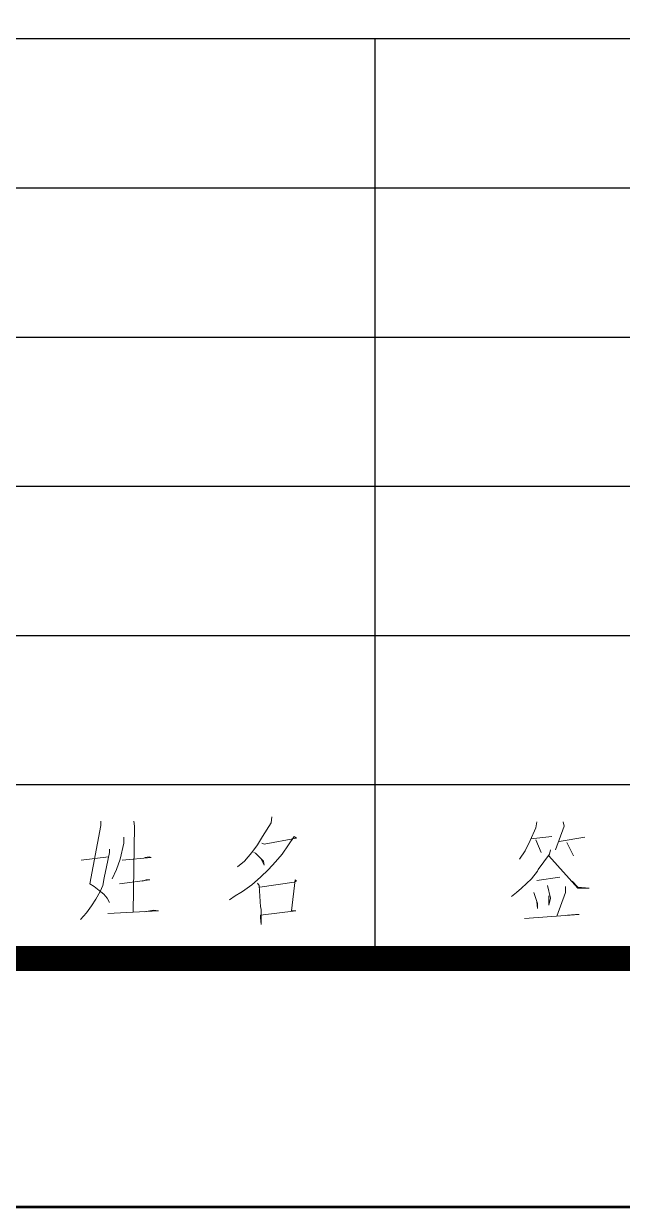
# Model space of a CAD drawing. Extents: x -76183 to 48420, y -19465 to 404409.
# Drawn here: x -15700 to -13291, y 116294 to 121060 of the extents above; entities that cross this region are included whole.
import ezdxf

# ---------------------------------------------------------------- set-up
doc = ezdxf.new("R2010")
doc.units = 0
doc.header["$LTSCALE"] = 1000
doc.header["$MEASUREMENT"] = 0
doc.layers.add('HQ1', color=7, linetype='Continuous')
doc.layers.add('PUB_TEXT', color=7, linetype='Continuous', lineweight=13)
doc.layers.add('打印层', color=7, linetype='Continuous', plot=False)

# ---------------------------------------------------------------- blocks, each defined once
blk = doc.blocks.new('GEDI_WK_A1')
at = {"color": 3}
for points, const_width in [([(0, 0), (841, 0), (841, 594), (0, 594)], 0.1), ([(25, 10), (831, 10), (831, 584), (25, 584)], 1)]:
    blk.add_lwpolyline(points, close=True, dxfattribs=dict(at, const_width=const_width))
blk = doc.blocks.new('GEDI_HQ1_2012')
at = {"layer": 'HQ1', "color": 2}
for p, q in [((0, 37), (-65, 37)), ((-35, 0), (-35, 37)), ((-65, 31), (0, 31)), ((-65, 25), (0, 25)), ((-65, 19), (0, 19)), ((-65, 13), (0, 13)), ((-65, 7), (0, 7)), ((-65, 0), (0, 0))]:
    blk.add_line(p, q, dxfattribs=at)
at = {"layer": 'HQ1', "color": 7, "lineweight": 0}
for points in [[(-46.042, 5.529), (-46.042, 5.358), (-46.479, 3.004), (-46.304, 2.899), (-46.1, 2.731), (-45.925, 2.593), (-45.783, 2.422), (-45.695, 2.25)], [(-44.708, 5.529), (-44.683, 5.321), (-44.737, 1.875)], [(-39.153, 5.697), (-39.182, 5.46), (-39.528, 4.913), (-39.732, 4.571), (-39.961, 4.265), (-40.253, 3.922), (-40.541, 3.686)], [(-28.5, 5.493), (-28.529, 5.256), (-28.759, 4.742), (-28.963, 4.334), (-29.196, 3.992)], [(-27.429, 5.493), (-27.4, 5.321), (-27.746, 4.367)], [(-45.116, 4.881), (-45.116, 4.64), (-45.262, 3.992), (-45.404, 3.584), (-45.579, 3.208)], [(-39.557, 4.64), (-39.47, 4.607), (-38.166, 4.844), (-38.253, 4.913), (-38.486, 4.571), (-38.745, 4.196), (-39.007, 3.89), (-39.298, 3.584), (-39.615, 3.274), (-39.961, 2.968), (-40.34, 2.695), (-40.399, 2.662), (-40.628, 2.524), (-40.861, 2.356)], [(-28.73, 4.811), (-27.892, 4.913)], [(-28.529, 4.779), (-28.325, 4.265)], [(-27.6, 4.709), (-26.558, 4.881)], [(-45.695, 4.403), (-45.695, 4.265), (-45.812, 3.686), (-45.899, 3.241), (-45.954, 2.935), (-46.071, 2.695), (-46.246, 2.389), (-46.42, 2.116), (-46.621, 1.842), (-46.854, 1.569)], [(-27.95, 4.367), (-27.979, 4.196), (-28.442, 3.584), (-28.471, 3.514), (-28.704, 3.208), (-29.108, 2.833), (-29.312, 2.662), (-29.513, 2.491)], [(-27.283, 4.673), (-27.021, 4.13)], [(-46.825, 3.959), (-45.725, 4.094)], [(-45.175, 3.959), (-44.016, 4.061), (-44.1, 4.094), (-44.275, 4.061)], [(-39.878, 4.265), (-39.819, 4.232), (-39.499, 3.922), (-39.47, 3.755), (-39.586, 3.992)], [(-28.008, 4.13), (-26.85, 2.833), (-26.384, 2.833), (-26.85, 2.866), (-27.079, 3.106)], [(-45.291, 3.004), (-44.074, 3.172), (-44.216, 3.172), (-44.362, 3.106)], [(-39.732, 3.037), (-39.674, 2.935), (-39.615, 2.083), (-39.586, 1.981), (-39.586, 1.365), (-39.615, 1.638), (-39.615, 1.74), (-38.195, 1.912), (-38.224, 1.912), (-38.37, 1.912), (-38.224, 3.172), (-38.166, 3.106), (-38.253, 3.07), (-39.645, 2.866)], [(-27.571, 3.274), (-28.5, 3.139)], [(-28.067, 2.935), (-27.95, 2.422), (-28.008, 2.148), (-28.008, 2.524)], [(-27.342, 2.899), (-27.342, 2.662), (-27.688, 1.708)], [(-28.617, 2.662), (-28.471, 2.218), (-28.471, 2.014), (-28.5, 2.287)], [(-45.754, 1.81), (-43.725, 1.912), (-43.929, 1.944), (-44.275, 1.875)], [(-28.992, 1.606), (-26.792, 1.773), (-26.934, 1.773), (-27.254, 1.74)]]:
    blk.add_lwpolyline(points, dxfattribs=at)
blk = doc.blocks.new('4#图框')
at = {"xscale": 100, "yscale": 100, "zscale": 100}
for name, p in [('GEDI_WK_A1', (5514901.5, -996670.5)), ('GEDI_HQ1_2012', (5580001.5, -995670.5))]:
    blk.add_blockref(name, p, dxfattribs=at)

msp = doc.modelspace()

# ---------------------------------------------------------------- linework, layer by layer
at = {"layer": '打印层'}
msp.add_lwpolyline([(-75886, 116299.2), (8214, 116299.2), (8214, 175699.2), (-75886, 175699.2)], close=True, dxfattribs=at)

# ---------------------------------------------------------------- block references
at = {"layer": 'PUB_TEXT'}
msp.add_blockref('4#图框', (-5590787.5, 1112969.7), dxfattribs=at)

doc.saveas('drawing.dxf')
